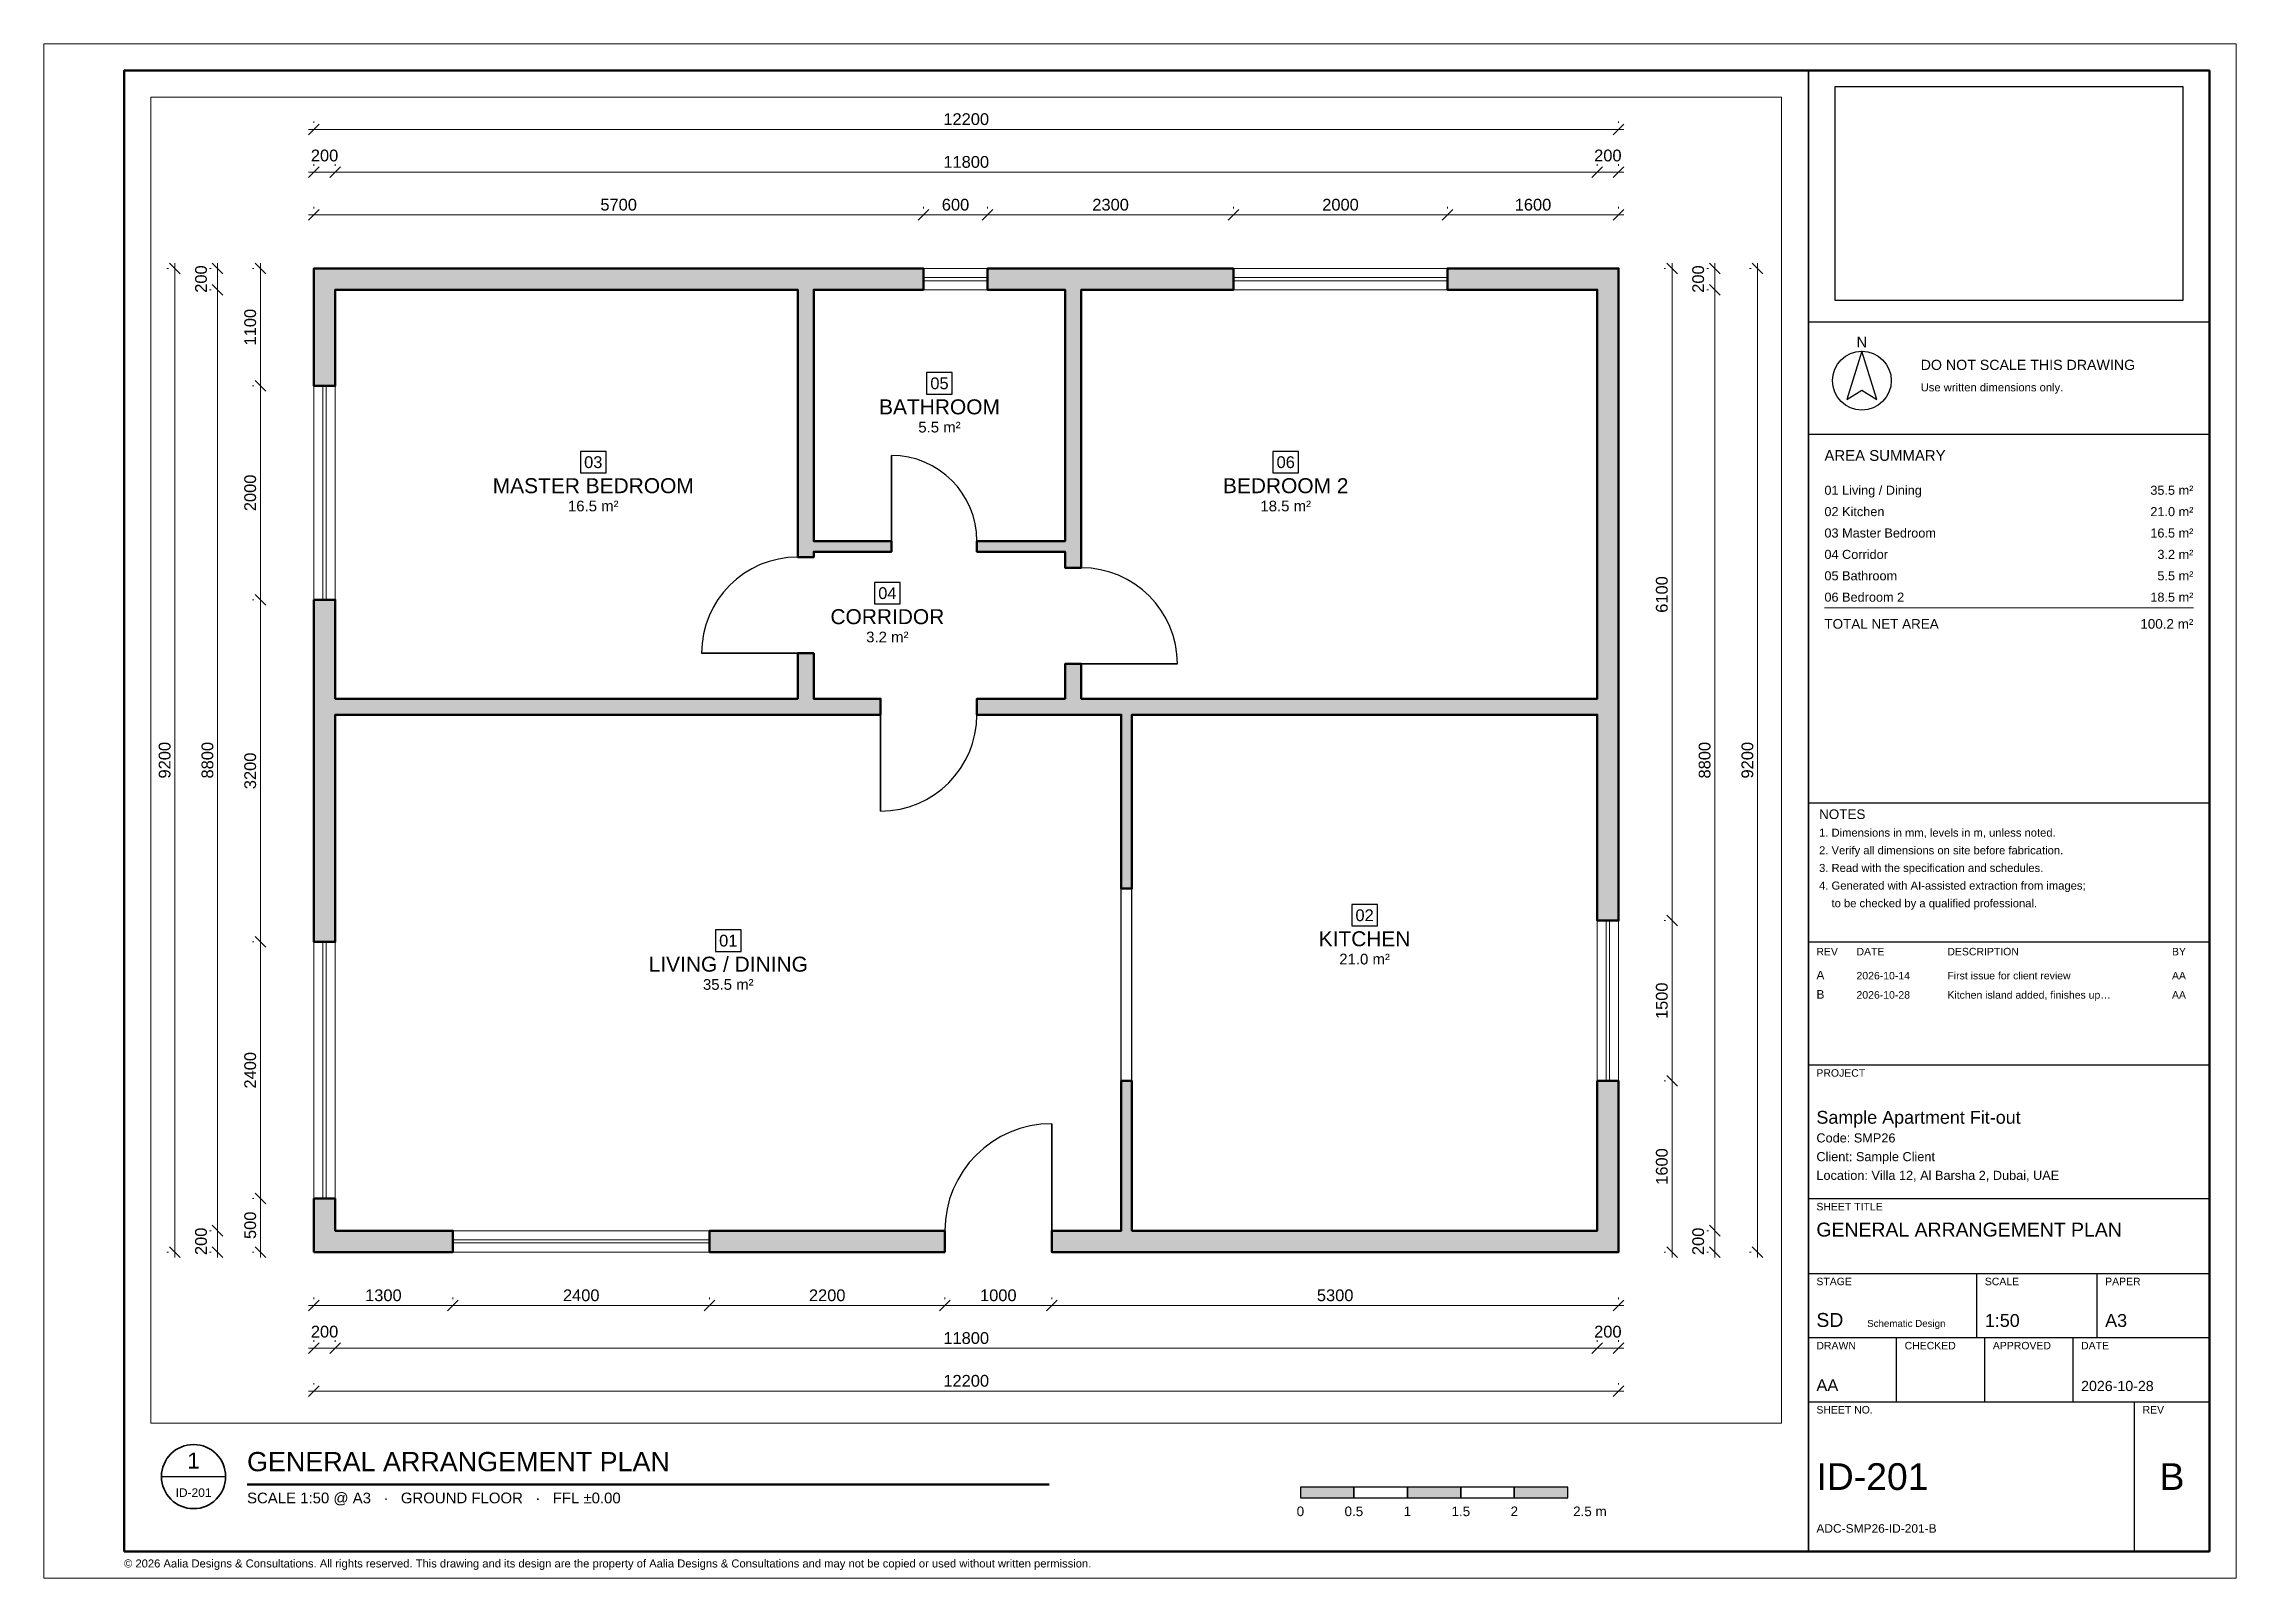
# Paper-space layout 'ID-201 General arrangement plan' of a CAD drawing. Header units: millimetres. Extents: x 5 to 415, y 5 to 292.
# The model-space entities are those that its viewports show. They can reach past a viewport. Long polylines and large blocks are cut down to what shows.
import ezdxf
from ezdxf.enums import TextEntityAlignment as Align

# ---------------------------------------------------------------- set-up
doc = ezdxf.new("R2010")
doc.units = ezdxf.units.MM
doc.linetypes.add('DASHED', pattern=[1.524, 1.27, -0.254])
for name, color, linetype, lineweight in [('A-ANNO-DIMS', 7, 'Continuous', 13), ('A-AREA-IDEN', 7, 'Continuous', 18), ('A-DOOR', 7, 'Continuous', 25), ('A-GLAZ', 7, 'Continuous', 18), ('A-WALL', 7, 'Continuous', 50), ('A-WALL-PATT', 8, 'Continuous', 0), ('G-ANNO-TEXT', 7, 'Continuous', 18), ('G-ANNO-TTLB', 7, 'Continuous', 25), ('G-ROOM-NAME', 7, 'Continuous', 25)]:
    doc.layers.add(name, color=color, linetype=linetype, lineweight=lineweight)
doc.layers.add('G-ANNO-NPLT', color=8, linetype='Continuous', lineweight=0, plot=False)
doc.styles.add('ADC', font='arial.ttf')
doc.dimstyles.new('ADC-ARCH', dxfattribs={"dimscale": 50, "dimtxt": 2.2, "dimasz": 1, "dimexe": 1.2, "dimexo": 1.5, "dimgap": 0.8, "dimtad": 1, "dimdec": 0, "dimtxsty": 'ADC', "dimtsz": 1, "dimcen": 2.5, "dimdle": 1, "dimclrd": 7, "dimclre": 7, "dimazin": 3, "dimtfac": 1, "dimtmove": 0, "dimatfit": 3, "dimlwd": 13, "dimlwe": 13})
picture_1 = doc.add_image_def('image1.png', size_in_pixel=(1400, 861))

msp = doc.modelspace()

# ---------------------------------------------------------------- hatches: boundary and pattern name
at = {"layer": 'A-WALL-PATT'}
for color, points in [(8, [(0, 8900), (0, 9100), (200, 9100), (5700, 9100), (5700, 8900), (4675, 8900), (4525, 8900), (200, 8900), (200, 8000), (0, 8000)]), (8, [(8600, 9100), (8600, 8900), (7175, 8900), (7025, 8900), (6300, 8900), (6300, 9100)]), (8, [(12000, 9100), (12200, 9100), (12200, 8900), (12200, 3000), (12000, 3000), (12000, 4925), (12000, 5075), (12000, 8900), (10600, 8900), (10600, 9100)]), (8, [(4525, 8900), (4675, 8900), (4675, 6550), (4675, 6450), (4675, 6400), (4525, 6400)]), (8, [(7025, 6450), (7025, 6550), (7025, 8900), (7175, 8900), (7175, 6300), (7025, 6300)]), (9, [(4675, 6550), (5400, 6550), (5400, 6450), (4675, 6450)]), (9, [(7025, 6550), (7025, 6450), (6200, 6450), (6200, 6550)]), (8, [(0, 6000), (200, 6000), (200, 5075), (200, 4925), (200, 2800), (0, 2800)]), (8, [(4675, 4925), (4525, 4925), (200, 4925), (200, 5075), (4525, 5075), (4525, 5500), (4675, 5500), (4675, 5075), (5300, 5075), (5300, 4925)]), (8, [(7025, 4925), (6200, 4925), (6200, 5075), (7025, 5075), (7025, 5400), (7175, 5400), (7175, 5075), (12000, 5075), (12000, 4925), (7650, 4925), (7550, 4925), (7175, 4925)]), (9, [(7550, 4925), (7650, 4925), (7650, 3300), (7550, 3300)]), (8, [(12200, 100), (12200, -100), (12000, -100), (6900, -100), (6900, 100), (7550, 100), (7650, 100), (12000, 100), (12000, 1500), (12200, 1500)]), (9, [(7550, 100), (7550, 1500), (7650, 1500), (7650, 100)]), (8, [(0, -100), (0, 100), (0, 400), (200, 400), (200, 100), (1300, 100), (1300, -100), (200, -100)]), (8, [(3700, -100), (3700, 100), (5900, 100), (5900, -100)])]:
    msp.add_hatch(color=color, dxfattribs=at).paths.add_polyline_path(points)

# ---------------------------------------------------------------- linework, layer by layer
at = {"layer": 'A-DOOR', "lineweight": 35}
for p, q in [((5400, 6550), (5400, 7350)), ((4525, 5500), (3625, 5500)), ((7175, 5400), (8075, 5400)), ((5300, 4925), (5300, 4025)), ((6900, 100), (6900, 1100))]:
    msp.add_line(p, q, dxfattribs=at)
at = {"layer": 'A-DOOR', "linetype": 'DASHED'}
for p, q in [((7550, 1500), (7550, 3300)), ((7650, 1500), (7650, 3300))]:
    msp.add_line(p, q, dxfattribs=at)
at = {"layer": 'A-DOOR'}
for centre, radius, start, end in [((5400, 6550), 800, 0, 90), ((4525, 5500), 900, 90, 180), ((7175, 5400), 900, 0, 90), ((5300, 4925), 900, -90, 0), ((6900, 100), 1000, 90, 180)]:
    msp.add_arc(centre, radius, start, end, dxfattribs=at)
at = {"layer": 'A-GLAZ'}
for p, q in [((6300, 9100), (5700, 9100)), ((10600, 9100), (8600, 9100)), ((6300, 9015), (5700, 9015)), ((6300, 8985), (5700, 8985)), ((6300, 8900), (5700, 8900)), ((10600, 9015), (8600, 9015)), ((10600, 8985), (8600, 8985)), ((10600, 8900), (8600, 8900)), ((0, 8000), (0, 6000)), ((85, 8000), (85, 6000)), ((115, 8000), (115, 6000)), ((200, 8000), (200, 6000)), ((12000, 1500), (12000, 3000)), ((12085, 1500), (12085, 3000)), ((12115, 1500), (12115, 3000)), ((12200, 1500), (12200, 3000)), ((0, 2800), (0, 400)), ((85, 2800), (85, 400)), ((115, 2800), (115, 400)), ((200, 2800), (200, 400)), ((1300, 100), (3700, 100)), ((1300, 15), (3700, 15)), ((1300, -15), (3700, -15)), ((1300, -100), (3700, -100))]:
    msp.add_line(p, q, dxfattribs=at)
at = {"layer": 'A-WALL'}
for points in [[(0, 8900), (0, 9100), (200, 9100), (5700, 9100), (5700, 8900), (4675, 8900), (4675, 6550), (5400, 6550), (5400, 6450), (4675, 6450), (4675, 6400), (4525, 6400), (4525, 8900), (200, 8900), (200, 8000), (0, 8000)], [(8600, 9100), (8600, 8900), (7175, 8900), (7175, 6300), (7025, 6300), (7025, 6450), (6200, 6450), (6200, 6550), (7025, 6550), (7025, 8900), (6300, 8900), (6300, 9100)], [(12000, 9100), (12200, 9100), (12200, 8900), (12200, 3000), (12000, 3000), (12000, 4925), (7650, 4925), (7650, 3300), (7550, 3300), (7550, 4925), (7175, 4925), (7025, 4925), (6200, 4925), (6200, 5075), (7025, 5075), (7025, 5400), (7175, 5400), (7175, 5075), (12000, 5075), (12000, 8900), (10600, 8900), (10600, 9100)], [(0, 6000), (200, 6000), (200, 5075), (4525, 5075), (4525, 5500), (4675, 5500), (4675, 5075), (5300, 5075), (5300, 4925), (4675, 4925), (4525, 4925), (200, 4925), (200, 2800), (0, 2800)], [(12200, 100), (12200, -100), (12000, -100), (6900, -100), (6900, 100), (7550, 100), (7550, 1500), (7650, 1500), (7650, 100), (12000, 100), (12000, 1500), (12200, 1500)], [(0, -100), (0, 100), (0, 400), (200, 400), (200, 100), (1300, 100), (1300, -100), (200, -100)], [(3700, -100), (3700, 100), (5900, 100), (5900, -100)]]:
    msp.add_lwpolyline(points, close=True, dxfattribs=at)
at = {"layer": 'G-ROOM-NAME'}
for points in [[(5730, 7925), (5970, 7925), (5970, 8125), (5730, 8125)], [(2492.5, 7187.5), (2732.5, 7187.5), (2732.5, 7387.5), (2492.5, 7387.5)], [(8967.5, 7187.5), (9207.5, 7187.5), (9207.5, 7387.5), (8967.5, 7387.5)], [(5242.5, 5962.5), (5482.5, 5962.5), (5482.5, 6162.5), (5242.5, 6162.5)], [(9705, 2950), (9945, 2950), (9945, 3150), (9705, 3150)], [(3755, 2712.5), (3995, 2712.5), (3995, 2912.5), (3755, 2912.5)]]:
    msp.add_lwpolyline(points, close=True, dxfattribs=at)

# ---------------------------------------------------------------- texts
at = {"layer": 'A-AREA-IDEN', "style": 'ADC'}
for s, p in [('5.5 m²', (5850, 7615)), ('16.5 m²', (2612.5, 6877.5)), ('18.5 m²', (9087.5, 6877.5)), ('3.2 m²', (5362.5, 5652.5)), ('21.0 m²', (9825, 2640)), ('35.5 m²', (3875, 2402.5))]:
    msp.add_text(s, height=100, dxfattribs=at).set_placement(p, align=Align.MIDDLE_CENTER)
at = {"layer": 'G-ROOM-NAME', "style": 'ADC'}
for s, height, p in [('05', 110, (5850, 8025)), ('BATHROOM', 140, (5850, 7805)), ('03', 110, (2612.5, 7287.5)), ('06', 110, (9087.5, 7287.5)), ('MASTER BEDROOM', 140, (2612.5, 7067.5)), ('BEDROOM 2', 140, (9087.5, 7067.5)), ('04', 110, (5362.5, 6062.5)), ('CORRIDOR', 140, (5362.5, 5842.5)), ('02', 110, (9825, 3050)), ('KITCHEN', 140, (9825, 2830)), ('LIVING / DINING', 140, (3875, 2592.5)), ('01', 110, (3875, 2812.5))]:
    msp.add_text(s, height=height, dxfattribs=at).set_placement(p, align=Align.MIDDLE_CENTER)

# ---------------------------------------------------------------- dimensions: what is measured, and where the dimension line sits
at = {"layer": 'A-ANNO-DIMS'}
for base, p1, p2 in [((0, 10400), (0, 10400), (12200, 10400)), ((0, 10000), (0, 10000), (200, 10000)), ((200, 10000), (200, 10000), (12000, 10000)), ((12000, 10000), (12000, 10000), (12200, 10000)), ((0, 9600), (0, 9600), (5700, 9600)), ((5700, 9600), (5700, 9600), (6300, 9600)), ((6300, 9600), (6300, 9600), (8600, 9600)), ((8600, 9600), (8600, 9600), (10600, 9600)), ((10600, 9600), (10600, 9600), (12200, 9600)), ((0, -600), (0, -600), (1300, -600)), ((1300, -600), (1300, -600), (3700, -600)), ((3700, -600), (3700, -600), (5900, -600)), ((5900, -600), (5900, -600), (6900, -600)), ((6900, -600), (6900, -600), (12200, -600)), ((0, -1000), (0, -1000), (200, -1000)), ((12000, -1000), (12000, -1000), (12200, -1000)), ((200, -1000), (200, -1000), (12000, -1000)), ((0, -1400), (0, -1400), (12200, -1400))]:
    msp.add_linear_dim(base=base, p1=p1, p2=p2, dimstyle='ADC-ARCH', dxfattribs=at).render()
for base, p1, p2 in [((-1300, -100), (-1300, -100), (-1300, 9100)), ((-900, 8900), (-900, 8900), (-900, 9100)), ((-500, 8000), (-500, 8000), (-500, 9100)), ((12700, 3000), (12700, 3000), (12700, 9100)), ((13100, 8900), (13100, 8900), (13100, 9100)), ((13500, -100), (13500, -100), (13500, 9100)), ((-900, 100), (-900, 100), (-900, 8900)), ((13100, 100), (13100, 100), (13100, 8900)), ((-500, 6000), (-500, 6000), (-500, 8000)), ((-500, 2800), (-500, 2800), (-500, 6000)), ((12700, 1500), (12700, 1500), (12700, 3000)), ((-500, 400), (-500, 400), (-500, 2800)), ((12700, -100), (12700, -100), (12700, 1500)), ((-500, -100), (-500, -100), (-500, 400)), ((-900, -100), (-900, -100), (-900, 100)), ((13100, -100), (13100, -100), (13100, 100))]:
    msp.add_linear_dim(base=base, p1=p1, p2=p2, angle=90, dimstyle='ADC-ARCH', dxfattribs=at).render()

psp = doc.layouts.new('ID-201 General arrangement plan')

# ---------------------------------------------------------------- hatches: boundary and pattern name
at = {"layer": 'G-ANNO-TTLB'}
for points in [[(240, 20), (250, 20), (250, 22), (240, 22)], [(260, 20), (270, 20), (270, 22), (260, 22)], [(280, 20), (290, 20), (290, 22), (280, 22)]]:
    psp.add_hatch(color=7, dxfattribs=at).paths.add_polyline_path(points)

# ---------------------------------------------------------------- linework, layer by layer
at = {"layer": 'G-ANNO-TEXT'}
psp.add_line((338, 186.5), (407, 186.5), dxfattribs=at)
at = {"layer": 'G-ANNO-TTLB', "lineweight": 35}
psp.add_line((335, 10), (335, 287), dxfattribs=at)
at = {"layer": 'G-ANNO-TTLB'}
for p, q in [((335, 240), (410, 240)), ((335, 219), (410, 219)), ((335, 150), (410, 150)), ((335, 124), (410, 124)), ((335, 101), (410, 101)), ((335, 76), (410, 76)), ((335, 62), (410, 62)), ((366.5, 50), (366.5, 62)), ((389, 50), (389, 62)), ((335, 50), (410, 50)), ((351.5, 38), (351.5, 50)), ((368, 38), (368, 50)), ((384.5, 38), (384.5, 50)), ((335, 38), (410, 38)), ((396, 10), (396, 38)), ((27, 24), (39, 24))]:
    psp.add_line(p, q, dxfattribs=at)
at = {"layer": 'G-ANNO-TTLB', "lineweight": 50}
psp.add_line((43, 22.5), (193, 22.5), dxfattribs=at)
at = {"layer": 'G-ANNO-TTLB', "lineweight": 13}
psp.add_lwpolyline([(5, 5), (415, 5), (415, 292), (5, 292)], close=True, dxfattribs=at)
at = {"layer": 'G-ANNO-TTLB', "lineweight": 50}
psp.add_lwpolyline([(20, 10), (410, 10), (410, 287), (20, 287)], close=True, dxfattribs=at)
at = {"layer": 'G-ANNO-TTLB'}
for points in [[(345, 234.5), (342.2, 225.5), (345, 227.2), (347.8, 225.5)], [(240, 20), (250, 20), (250, 22), (240, 22)], [(250, 20), (260, 20), (260, 22), (250, 22)], [(260, 20), (270, 20), (270, 22), (260, 22)], [(270, 20), (280, 20), (280, 22), (270, 22)], [(280, 20), (290, 20), (290, 22), (280, 22)]]:
    psp.add_lwpolyline(points, close=True, dxfattribs=at)
psp.add_circle((345, 229), 5.5, dxfattribs=at)
at = {"layer": 'G-ANNO-TTLB', "lineweight": 35}
psp.add_circle((33, 24), 6, dxfattribs=at)

# ---------------------------------------------------------------- texts
at = {"layer": 'G-ANNO-TEXT', "style": 'ADC'}
psp.add_text('AREA SUMMARY', height=2, dxfattribs=at).set_placement((338, 214))
for s, height, p in [('01 Living / Dining', 1.7, (338, 208.5)), ('02 Kitchen', 1.7, (338, 204.5)), ('03 Master Bedroom', 1.7, (338, 200.5)), ('04 Corridor', 1.7, (338, 196.5)), ('05 Bathroom', 1.7, (338, 192.5)), ('06 Bedroom 2', 1.7, (338, 188.5)), ('TOTAL NET AREA', 1.8, (338, 183.5))]:
    psp.add_text(s, height=height, dxfattribs=at).set_placement(p, align=Align.MIDDLE_LEFT)
for s, height, p in [('35.5 m²', 1.7, (407, 208.5)), ('21.0 m²', 1.7, (407, 204.5)), ('16.5 m²', 1.7, (407, 200.5)), ('3.2 m²', 1.7, (407, 196.5)), ('5.5 m²', 1.7, (407, 192.5)), ('18.5 m²', 1.7, (407, 188.5)), ('100.2 m²', 1.8, (407, 183.5))]:
    psp.add_text(s, height=height, dxfattribs=at).set_placement(p, align=Align.MIDDLE_RIGHT)
at = {"layer": 'G-ANNO-TTLB', "style": 'ADC'}
for s, height, p in [('N', 2, (345, 236.2)), ('1', 3, (33, 27)), ('B', 5, (403, 24)), ('ID-201', 1.6, (33, 21)), ('0', 1.8, (240, 17.5)), ('0.5', 1.8, (250, 17.5)), ('1', 1.8, (260, 17.5)), ('1.5', 1.8, (270, 17.5)), ('2', 1.8, (280, 17.5))]:
    psp.add_text(s, height=height, dxfattribs=at).set_placement(p, align=Align.MIDDLE_CENTER)
for s, height, p in [('DO NOT SCALE THIS DRAWING', 1.9, (356, 231)), ('Use written dimensions only.', 1.5, (356, 227)), ('NOTES', 1.8, (337, 147)), ('1. Dimensions in mm, levels in m, unless noted.', 1.5, (337, 143.7)), ('2. Verify all dimensions on site before fabrication.', 1.5, (337, 140.4)), ('4. Generated with AI-assisted extraction from images;', 1.5, (337, 133.8)), ('3. Read with the specification and schedules.', 1.5, (337, 137.1)), ('    to be checked by a qualified professional.', 1.5, (337, 130.5)), ('REV', 1.4, (336.5, 121.5)), ('DATE', 1.4, (344, 121.5)), ('DESCRIPTION', 1.4, (361, 121.5)), ('BY', 1.4, (403, 121.5)), ('A', 1.6, (336.5, 117)), ('B', 1.6, (336.5, 113.4)), ('2026-10-14', 1.4, (344, 117)), ('2026-10-28', 1.4, (344, 113.4)), ('First issue for client review', 1.4, (361, 117)), ('Kitchen island added, finishes up…', 1.4, (361, 113.4)), ('AA', 1.4, (403, 117)), ('AA', 1.4, (403, 113.4)), ('PROJECT', 1.4, (336.5, 98.8)), ('Sample Apartment Fit-out', 2.4, (336.5, 90)), ('Code: SMP26', 1.7, (336.5, 86.5)), ('Client: Sample Client', 1.7, (336.5, 83)), ('Location: Villa 12, Al Barsha 2, Dubai, UAE', 1.7, (336.5, 79.5)), ('SHEET TITLE', 1.4, (336.5, 73.8)), ('STAGE', 1.4, (336.5, 59.8)), ('SCALE', 1.4, (368, 59.8)), ('PAPER', 1.4, (390.5, 59.8)), ('SD', 2.6, (336.5, 52)), ('Schematic Design', 1.3, (346, 52)), ('1:50', 2.4, (368, 52)), ('A3', 2.4, (390.5, 52)), ('DRAWN', 1.4, (336.5, 47.8)), ('CHECKED', 1.4, (353, 47.8)), ('APPROVED', 1.4, (369.5, 47.8)), ('DATE', 1.4, (386, 47.8)), ('AA', 2.2, (336.5, 40)), ('2026-10-28', 1.9, (386, 40)), ('SHEET NO.', 1.4, (336.5, 35.8)), ('REV', 1.4, (397.5, 35.8)), ('GENERAL ARRANGEMENT PLAN', 3.6, (43, 25)), ('SCALE 1:50 @ A3   ·   GROUND FLOOR   ·   FFL ±0.00', 2, (43, 19)), ('ADC-SMP26-ID-201-B', 1.6, (336.5, 13.5)), ('© 2026 Aalia Designs & Consultations. All rights reserved. This drawing and its design are the property of Aalia Designs & Consultations and may not be copied or used without written permission.', 1.5, (20, 7))]:
    psp.add_text(s, height=height, dxfattribs=at).set_placement(p)
for s, height, p in [('ID-201', 5, (336.5, 24)), ('2.5 m', 1.8, (291, 17.5))]:
    psp.add_text(s, height=height, dxfattribs=at).set_placement(p, align=Align.MIDDLE_LEFT)
at = {"layer": 'G-ANNO-TTLB', "insert": (336.5, 71.5), "char_height": 2.6, "width": 71, "attachment_point": 1, "style": 'ADC'}
psp.add_mtext('GENERAL ARRANGEMENT PLAN', dxfattribs=at)

# ---------------------------------------------------------------- pictures from other files: only their frames are drawn
at = {"layer": 'G-ANNO-TTLB'}
image = psp.add_image(picture_1, insert=(339.98, 244), size_in_units=(65.04, 40), dxfattribs=at)

# ---------------------------------------------------------------- viewports
at = {"layer": 'G-ANNO-NPLT'}
psp.add_viewport(center=(177.5, 158), size=(305, 248), view_center_point=(6100, 4500), view_height=12400, dxfattribs=at)

doc.saveas('drawing.dxf')
